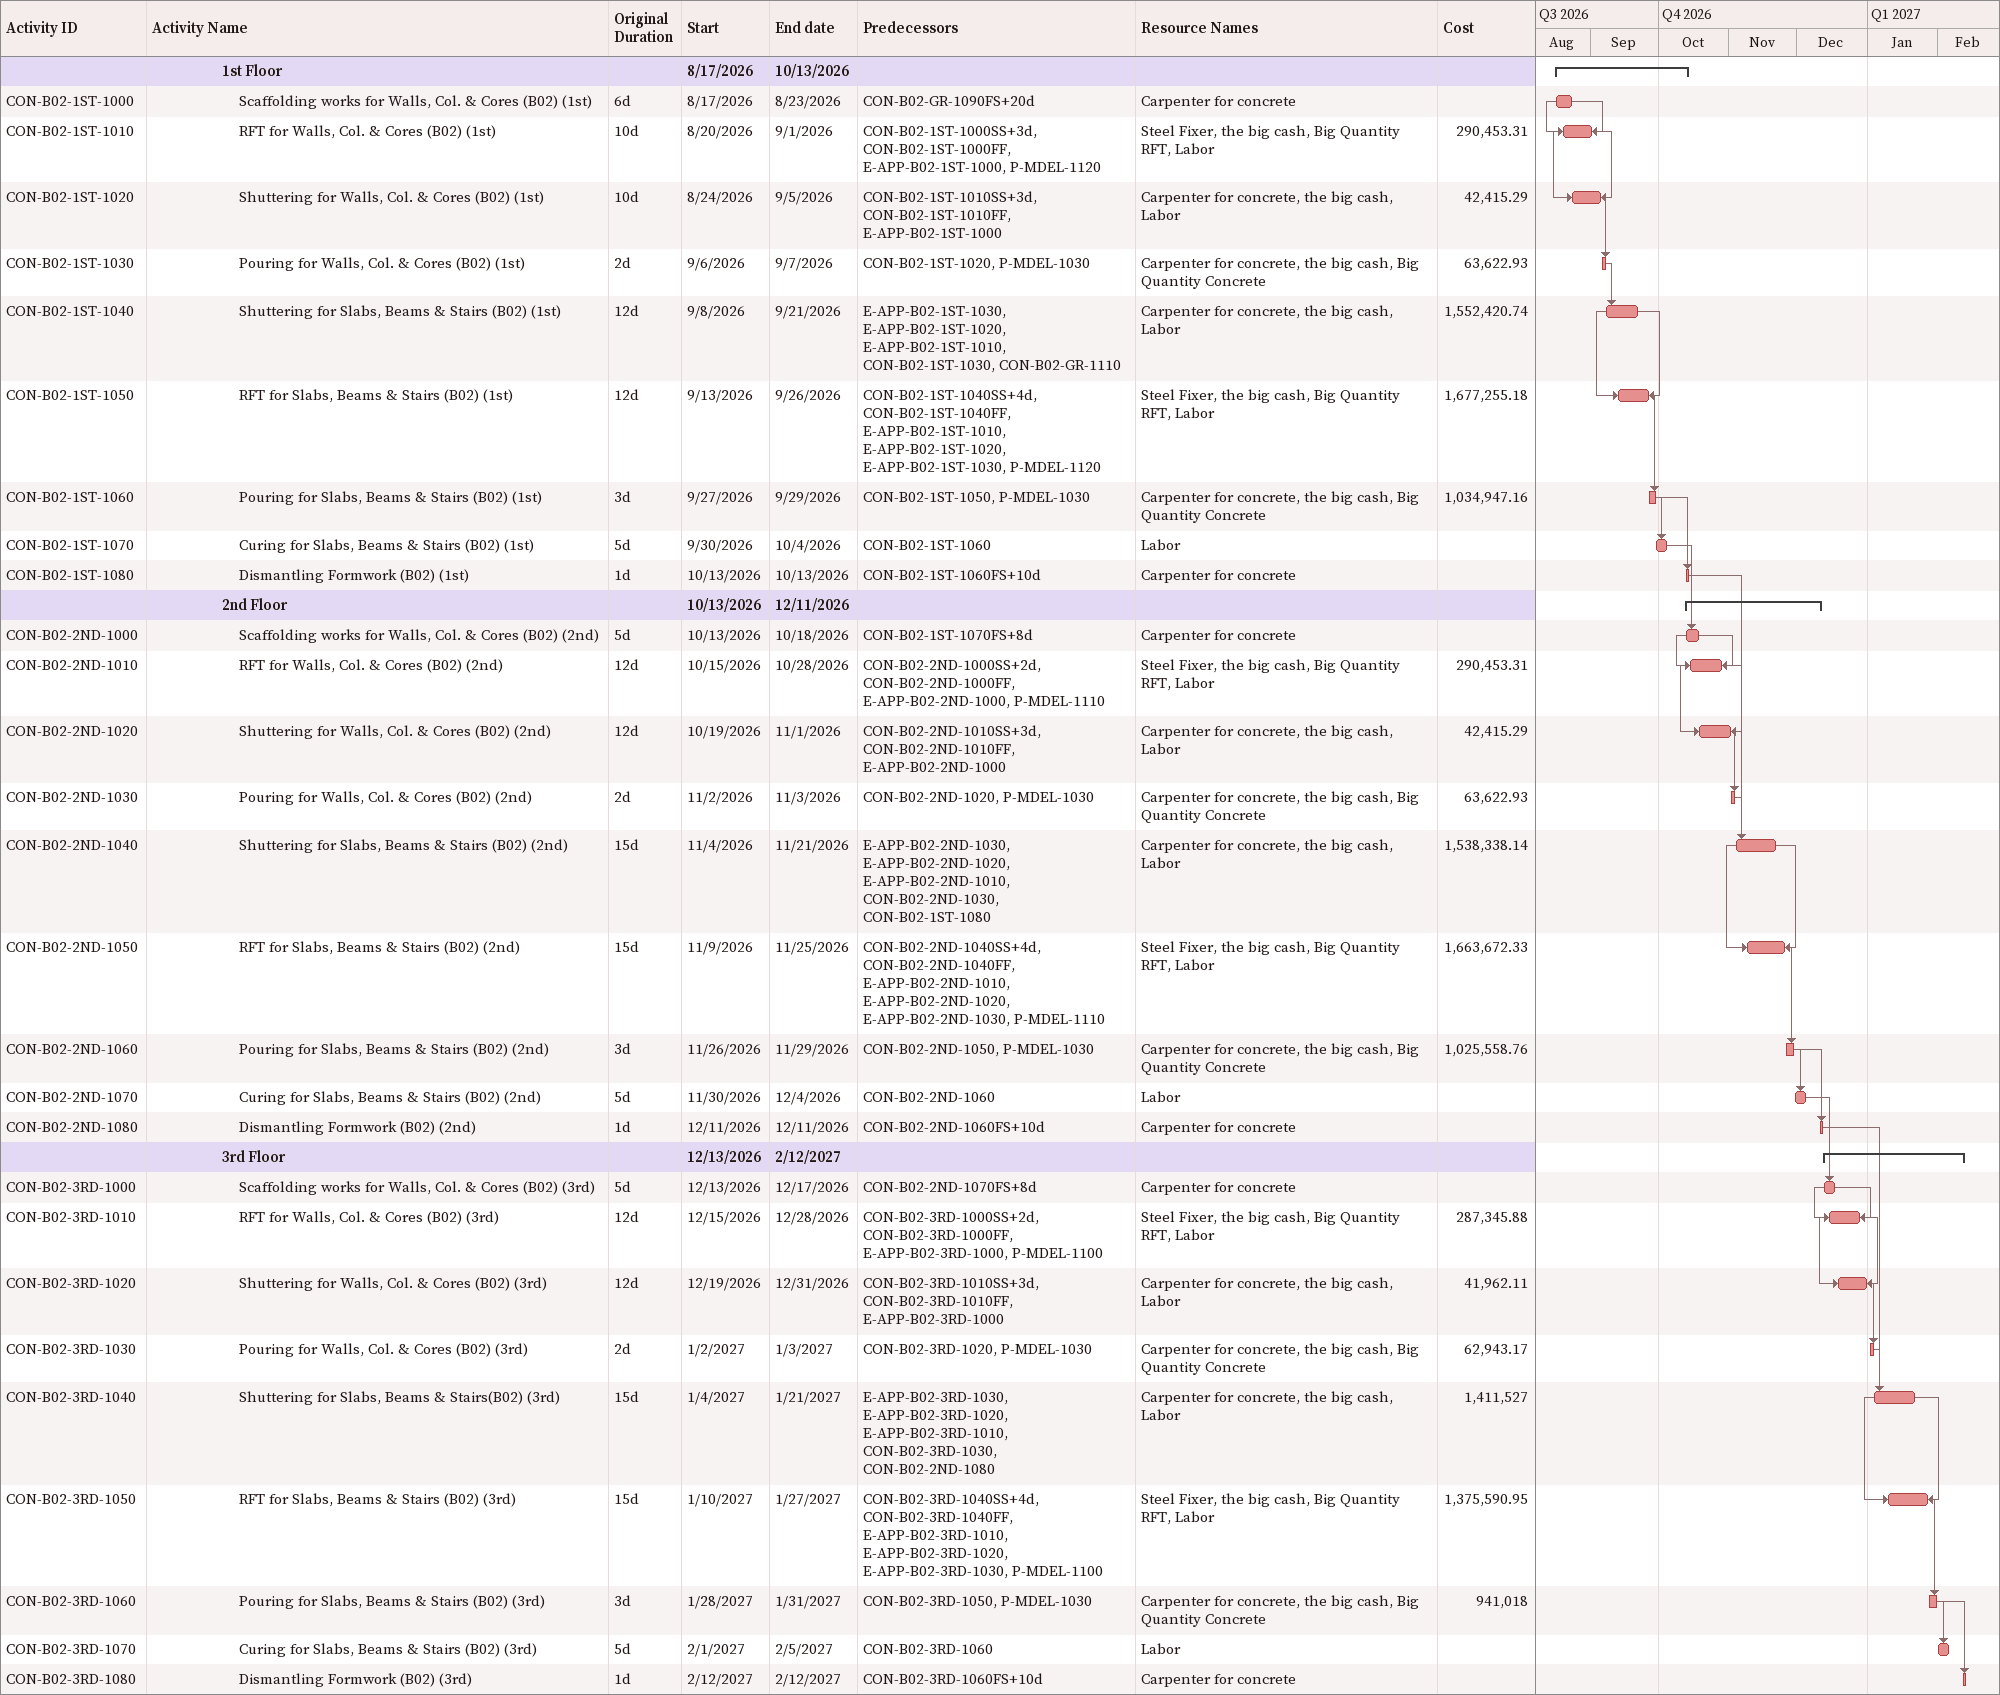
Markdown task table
| ID | Level | Task | Original duration | Start | Finish | Predecessors | Resources | Cost |
|---|---|---|---|---|---|---|---|---|
|  | 5 | **1st Floor** |  | 2026-08-17 | 2026-10-13 |  |  |  |
| CON-B02-1ST-1000 | 6 | Scaffolding works for Walls, Col. & Cores (B02) (1st) | 6d | 2026-08-17 | 2026-08-23 | CON-B02-GR-1090FS+20d | Carpenter for concrete |  |
| CON-B02-1ST-1010 | 6 | RFT for Walls, Col. & Cores (B02) (1st) | 10d | 2026-08-20 | 2026-09-01 | CON-B02-1ST-1000SS+3d, CON-B02-1ST-1000FF, E-APP-B02-1ST-1000, P-MDEL-1120 | Steel Fixer, the big cash, Big Quantity RFT, Labor | 290453.31 |
| CON-B02-1ST-1020 | 6 | Shuttering for Walls, Col. & Cores (B02) (1st) | 10d | 2026-08-24 | 2026-09-05 | CON-B02-1ST-1010SS+3d, CON-B02-1ST-1010FF, E-APP-B02-1ST-1000 | Carpenter for concrete, the big cash, Labor | 42415.29 |
| CON-B02-1ST-1030 | 6 | Pouring for Walls, Col. & Cores (B02) (1st) | 2d | 2026-09-06 | 2026-09-07 | CON-B02-1ST-1020, P-MDEL-1030 | Carpenter for concrete, the big cash, Big Quantity Concrete | 63622.93 |
| CON-B02-1ST-1040 | 6 | Shuttering for Slabs, Beams & Stairs (B02) (1st) | 12d | 2026-09-08 | 2026-09-21 | E-APP-B02-1ST-1030, E-APP-B02-1ST-1020, E-APP-B02-1ST-1010, CON-B02-1ST-1030, CON-B02-GR-1110 | Carpenter for concrete, the big cash, Labor | 1552420.74 |
| CON-B02-1ST-1050 | 6 | RFT for Slabs, Beams & Stairs (B02) (1st) | 12d | 2026-09-13 | 2026-09-26 | CON-B02-1ST-1040SS+4d, CON-B02-1ST-1040FF, E-APP-B02-1ST-1010, E-APP-B02-1ST-1020, E-APP-B02-1ST-1030, P-MDEL-1120 | Steel Fixer, the big cash, Big Quantity RFT, Labor | 1677255.18 |
| CON-B02-1ST-1060 | 6 | Pouring for Slabs, Beams & Stairs (B02) (1st) | 3d | 2026-09-27 | 2026-09-29 | CON-B02-1ST-1050, P-MDEL-1030 | Carpenter for concrete, the big cash, Big Quantity Concrete | 1034947.16 |
| CON-B02-1ST-1070 | 6 | Curing for Slabs, Beams & Stairs (B02) (1st) | 5d | 2026-09-30 | 2026-10-04 | CON-B02-1ST-1060 | Labor |  |
| CON-B02-1ST-1080 | 6 | Dismantling Formwork (B02) (1st) | 1d | 2026-10-13 | 2026-10-13 | CON-B02-1ST-1060FS+10d | Carpenter for concrete |  |
|  | 5 | **2nd Floor** |  | 2026-10-13 | 2026-12-11 |  |  |  |
| CON-B02-2ND-1000 | 6 | Scaffolding works for Walls, Col. & Cores (B02) (2nd) | 5d | 2026-10-13 | 2026-10-18 | CON-B02-1ST-1070FS+8d | Carpenter for concrete |  |
| CON-B02-2ND-1010 | 6 | RFT for Walls, Col. & Cores (B02) (2nd) | 12d | 2026-10-15 | 2026-10-28 | CON-B02-2ND-1000SS+2d, CON-B02-2ND-1000FF, E-APP-B02-2ND-1000, P-MDEL-1110 | Steel Fixer, the big cash, Big Quantity RFT, Labor | 290453.31 |
| CON-B02-2ND-1020 | 6 | Shuttering for Walls, Col. & Cores (B02) (2nd) | 12d | 2026-10-19 | 2026-11-01 | CON-B02-2ND-1010SS+3d, CON-B02-2ND-1010FF, E-APP-B02-2ND-1000 | Carpenter for concrete, the big cash, Labor | 42415.29 |
| CON-B02-2ND-1030 | 6 | Pouring for Walls, Col. & Cores (B02) (2nd) | 2d | 2026-11-02 | 2026-11-03 | CON-B02-2ND-1020, P-MDEL-1030 | Carpenter for concrete, the big cash, Big Quantity Concrete | 63622.93 |
| CON-B02-2ND-1040 | 6 | Shuttering for Slabs, Beams & Stairs (B02) (2nd) | 15d | 2026-11-04 | 2026-11-21 | E-APP-B02-2ND-1030, E-APP-B02-2ND-1020, E-APP-B02-2ND-1010, CON-B02-2ND-1030, CON-B02-1ST-1080 | Carpenter for concrete, the big cash, Labor | 1538338.14 |
| CON-B02-2ND-1050 | 6 | RFT for Slabs, Beams & Stairs (B02) (2nd) | 15d | 2026-11-09 | 2026-11-25 | CON-B02-2ND-1040SS+4d, CON-B02-2ND-1040FF, E-APP-B02-2ND-1010, E-APP-B02-2ND-1020, E-APP-B02-2ND-1030, P-MDEL-1110 | Steel Fixer, the big cash, Big Quantity RFT, Labor | 1663672.33 |
| CON-B02-2ND-1060 | 6 | Pouring for Slabs, Beams & Stairs (B02) (2nd) | 3d | 2026-11-26 | 2026-11-29 | CON-B02-2ND-1050, P-MDEL-1030 | Carpenter for concrete, the big cash, Big Quantity Concrete | 1025558.76 |
| CON-B02-2ND-1070 | 6 | Curing for Slabs, Beams & Stairs (B02) (2nd) | 5d | 2026-11-30 | 2026-12-04 | CON-B02-2ND-1060 | Labor |  |
| CON-B02-2ND-1080 | 6 | Dismantling Formwork (B02) (2nd) | 1d | 2026-12-11 | 2026-12-11 | CON-B02-2ND-1060FS+10d | Carpenter for concrete |  |
|  | 5 | **3rd Floor** |  | 2026-12-13 | 2027-02-12 |  |  |  |
| CON-B02-3RD-1000 | 6 | Scaffolding works for Walls, Col. & Cores (B02) (3rd) | 5d | 2026-12-13 | 2026-12-17 | CON-B02-2ND-1070FS+8d | Carpenter for concrete |  |
| CON-B02-3RD-1010 | 6 | RFT for Walls, Col. & Cores (B02) (3rd) | 12d | 2026-12-15 | 2026-12-28 | CON-B02-3RD-1000SS+2d, CON-B02-3RD-1000FF, E-APP-B02-3RD-1000, P-MDEL-1100 | Steel Fixer, the big cash, Big Quantity RFT, Labor | 287345.88 |
| CON-B02-3RD-1020 | 6 | Shuttering for Walls, Col. & Cores (B02) (3rd) | 12d | 2026-12-19 | 2026-12-31 | CON-B02-3RD-1010SS+3d, CON-B02-3RD-1010FF, E-APP-B02-3RD-1000 | Carpenter for concrete, the big cash, Labor | 41962.11 |
| CON-B02-3RD-1030 | 6 | Pouring for Walls, Col. & Cores (B02) (3rd) | 2d | 2027-01-02 | 2027-01-03 | CON-B02-3RD-1020, P-MDEL-1030 | Carpenter for concrete, the big cash, Big Quantity Concrete | 62943.17 |
| CON-B02-3RD-1040 | 6 | Shuttering for Slabs, Beams & Stairs(B02) (3rd) | 15d | 2027-01-04 | 2027-01-21 | E-APP-B02-3RD-1030, E-APP-B02-3RD-1020, E-APP-B02-3RD-1010, CON-B02-3RD-1030, CON-B02-2ND-1080 | Carpenter for concrete, the big cash, Labor | 1411527 |
| CON-B02-3RD-1050 | 6 | RFT for Slabs, Beams & Stairs (B02) (3rd) | 15d | 2027-01-10 | 2027-01-27 | CON-B02-3RD-1040SS+4d, CON-B02-3RD-1040FF, E-APP-B02-3RD-1010, E-APP-B02-3RD-1020, E-APP-B02-3RD-1030, P-MDEL-1100 | Steel Fixer, the big cash, Big Quantity RFT, Labor | 1375590.95 |
| CON-B02-3RD-1060 | 6 | Pouring for Slabs, Beams & Stairs (B02) (3rd) | 3d | 2027-01-28 | 2027-01-31 | CON-B02-3RD-1050, P-MDEL-1030 | Carpenter for concrete, the big cash, Big Quantity Concrete | 941018 |
| CON-B02-3RD-1070 | 6 | Curing for Slabs, Beams & Stairs (B02) (3rd) | 5d | 2027-02-01 | 2027-02-05 | CON-B02-3RD-1060 | Labor |  |
| CON-B02-3RD-1080 | 6 | Dismantling Formwork (B02) (3rd) | 1d | 2027-02-12 | 2027-02-12 | CON-B02-3RD-1060FS+10d | Carpenter for concrete |  |
